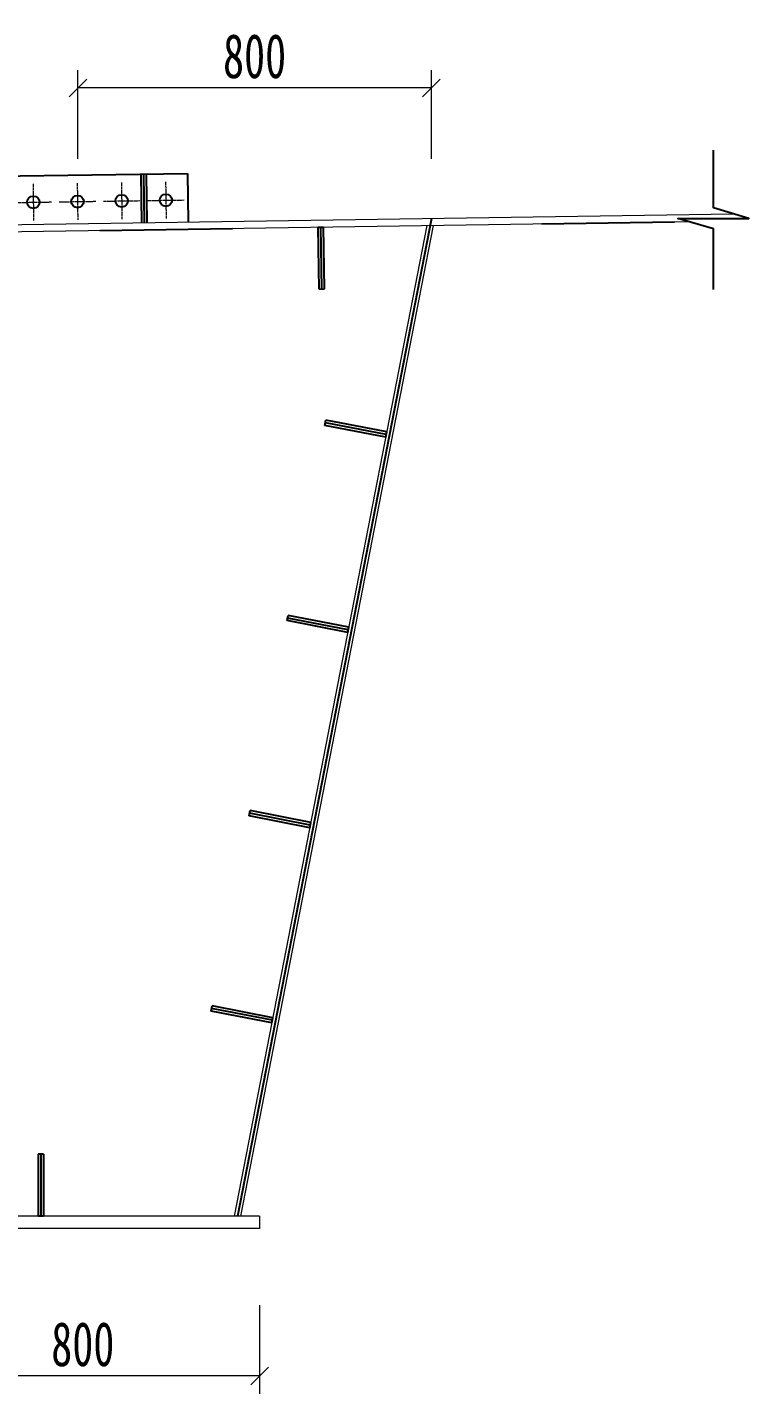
# Model space of a CAD drawing. Header units: millimetres. Extents: x 144887 to 156007, y -97691 to -90952.
# Drawn here: x 152668 to 154301, y -97691 to -94599 of the extents above; entities that cross this region are included whole.
import ezdxf

# ---------------------------------------------------------------- set-up
doc = ezdxf.new("R2010")
doc.units = ezdxf.units.MM
doc.linetypes.add('CENTER2', pattern=[28.575, 19.05, -3.175, 3.175, -3.175])
doc.layers.get('Defpoints').update_dxf_attribs({"color": 8})
for name, color, linetype, lineweight in [('中心线', 2, 'CENTER2', 15), ('细实线', 4, 'Continuous', 15), ('钢板粗线', 1, 'Continuous', 25), ('钢板细线', 6, 'Continuous', 15)]:
    doc.layers.add(name, color=color, linetype=linetype, lineweight=lineweight)
doc.styles.add('111', font='', dxfattribs={"width": 0.7})
doc.styles.get('111').set_extended_font_data('仿宋_GB2312')
doc.dimstyles.new('200', dxfattribs={"dimscale": 0, "dimtxt": 2.5, "dimasz": 1, "dimexe": 1, "dimexo": 1, "dimgap": 0.6, "dimtad": 1, "dimdec": 0, "dimdsep": 46, "dimtxsty": '111', "dimblk": 'OBLIQUE', "dimcen": 0, "dimclrd": 4, "dimclre": 4, "dimclrt": 4, "dimadec": 1, "dimazin": 2, "dimtfac": 1, "dimtdec": 0, "dimtix": 1, "dimtmove": 2, "dimatfit": 3, "dimfxl": 4, "dimfxlon": 1, "dimtolj": 1, "dimlwd": -1, "dimlwe": -1, "dimarcsym": 0})

# ---------------------------------------------------------------- blocks, each defined once
blk = doc.blocks.new('U型肋2')
at = {"layer": 'Defpoints'}
blk.add_line((89516.8, -40634.7), (89816.8, -40634.7), dxfattribs=at)
blk = doc.blocks.new('12-140加劲 无过焊孔')
at = {"layer": 'Defpoints'}
blk.add_line((38946.6, 32076.7), (38946.6, 32216.7), dxfattribs=at)
at = {"layer": '钢板粗线', "color": 7}
for p, q in [((38940.6, 32076.7), (38940.6, 32216.7)), ((38940.6, 32216.7), (38952.6, 32216.7)), ((38952.6, 32076.7), (38952.6, 32216.7)), ((38940.6, 32076.7), (38952.6, 32076.7))]:
    blk.add_line(p, q, dxfattribs=at)
blk = doc.blocks.new('14-160加劲 无过焊孔')
at = {"layer": 'Defpoints'}
blk.add_line((38609.4, 32076.7), (38609.4, 32216.7), dxfattribs=at)
at = {"layer": '钢板粗线', "color": 7}
for p, q in [((38603.4, 32076.7), (38603.4, 32216.7)), ((38603.4, 32216.7), (38615.4, 32216.7)), ((38615.4, 32076.7), (38615.4, 32216.7)), ((38603.4, 32076.7), (38615.4, 32076.7))]:
    blk.add_line(p, q, dxfattribs=at)
blk = doc.blocks.new('匹配件立面')
at = {"layer": 'Defpoints'}
for p, q in [((-150, 0), (-150, -110)), ((150, 0), (150, -110))]:
    blk.add_line(p, q, dxfattribs=at)
at = {"layer": '中心线', "ltscale": 0.3}
for p, q in [((-200, -18.6), (-200, -101.4)), ((-100, -18.6), (-100, -101.4)), ((0, -18.6), (0, -101.4)), ((100, -18.6), (100, -101.4)), ((200, -18.6), (200, -101.4)), ((-241.4, -60), (-158.6, -60)), ((-141.4, -60), (-58.6, -60)), ((-41.4, -60), (41.4, -60)), ((58.6, -60), (141.4, -60)), ((158.6, -60), (241.4, -60))]:
    blk.add_line(p, q, dxfattribs=at)
at = {"layer": '钢板粗线'}
for p, q in [((-250, 0), (250, 0)), ((-250, 0), (-250, -110)), ((-156, 0), (-156, -110)), ((-144, 0), (-144, -110)), ((144, 0), (144, -110)), ((156, 0), (156, -110)), ((250, 0), (250, -110))]:
    blk.add_line(p, q, dxfattribs=at)
for centre in [(-200, -60), (-100, -60), (0, -60), (100, -60), (200, -60)]:
    blk.add_circle(centre, 14, dxfattribs=at)
blk = doc.blocks.new('_Oblique')
at = {"color": 0, "linetype": 'ByBlock', "lineweight": -2}
blk.add_line((-0.5, -0.5), (0.5, 0.5), dxfattribs=at)
blk = doc.blocks.new('*D851')
at = {"layer": 'Defpoints', "color": 0}
for p in [(152782.6, -94736.7), (152782.6, -95043.7), (153582.6, -95031.7)]:
    blk.add_point(p, dxfattribs=at)
at = {"layer": '细实线', "color": 4}
for p, q in [((152782.6, -94896.7), (152782.6, -94696.7)), ((153582.6, -94896.7), (153582.6, -94696.7)), ((153582.6, -94736.7), (152782.6, -94736.7))]:
    blk.add_line(p, q, dxfattribs=at)
at = {"layer": '细实线', "color": 4, "xscale": 40, "yscale": 40, "zscale": 40, "rotation": 180}
blk.add_blockref('_Oblique', (152782.6, -94736.7), dxfattribs=at)
at = {"layer": '细实线', "color": 4, "xscale": 40, "yscale": 40, "zscale": 40}
blk.add_blockref('_Oblique', (153582.6, -94736.7), dxfattribs=at)
at = {"layer": '细实线', "color": 4, "insert": (153182.6, -94665.1), "char_height": 100, "attachment_point": 5, "style": '111'}
blk.add_mtext('\\A1;800', dxfattribs=at)
blk = doc.blocks.new('*D853')
at = {"layer": 'Defpoints', "color": 0}
for p in [(153193.8, -97317.2), (152393.8, -97427.2), (152393.8, -97650.8)]:
    blk.add_point(p, dxfattribs=at)
at = {"layer": '细实线', "color": 4}
for p, q in [((152393.8, -97490.8), (152393.8, -97690.8)), ((153193.8, -97490.8), (153193.8, -97690.8)), ((153193.8, -97650.8), (152393.8, -97650.8))]:
    blk.add_line(p, q, dxfattribs=at)
at = {"layer": '细实线', "color": 4, "xscale": 40, "yscale": 40, "zscale": 40, "rotation": 180}
blk.add_blockref('_Oblique', (152393.8, -97650.8), dxfattribs=at)
at = {"layer": '细实线', "color": 4, "xscale": 40, "yscale": 40, "zscale": 40}
blk.add_blockref('_Oblique', (153193.8, -97650.8), dxfattribs=at)
at = {"layer": '细实线', "color": 4, "insert": (152793.8, -97579.2), "char_height": 100, "attachment_point": 5, "style": '111'}
blk.add_mtext('\\A1;800', dxfattribs=at)

msp = doc.modelspace()

# ---------------------------------------------------------------- linework, layer by layer
msp.add_lwpolyline([(154220.7, -95192.5), (154220.7, -95055.7), (154140.7, -95031.7), (154300.7, -95031.7), (154220.7, -95007.7), (154220.7, -94975.7), (154220.7, -94877.3)])
at = {"layer": 'Defpoints'}
msp.add_line((153582.6, -95031.7), (153143.8, -97289.2), dxfattribs=at)
at = {"layer": '钢板细线'}
for p, q in [((153572.3, -95047.8), (153136.6, -97289.2)), ((153586.6, -95047.6), (153150.9, -97289.2)), ((153193.8, -97289.2), (149203.8, -97289.2)), ((153193.8, -97289.2), (153193.8, -97317.2)), ((153193.8, -97317.2), (149203.8, -97317.2))]:
    msp.add_line(p, q, dxfattribs=at)
for points in [[(146768.1, -95068.5), (149382.6, -95094.7), (154266.3, -95021.4)], [(146657.7, -95083.4), (149382.6, -95110.7), (154164.7, -95038.9)]]:
    msp.add_lwpolyline(points, dxfattribs=at)

# ---------------------------------------------------------------- block references
at = {"layer": '细实线', "rotation": 0.8593722436447964}
msp.add_blockref('匹配件立面', (152780.9, -94933.7), dxfattribs=at)
at = {"layer": '钢板细线'}
for name, p, rotation in [('U型肋2', (62716.4, -55771.4), 0.8593722436446944), ('12-140加劲 无过焊孔', (114873.6, -127848.7), 0.8593722439355104), ('U型肋2', (63716.4, -55756.4), 0.8593722436446944), ('14-160加劲 无过焊孔', (177600.7, -139541.4), 78.99999835263293), ('14-160加劲 无过焊孔', (177514.9, -139983.2), 78.99999835263293), ('14-160加劲 无过焊孔', (177429, -140424.9), 78.99999835263293), ('14-160加劲 无过焊孔', (177343.1, -140866.6), 78.99999835263293), ('12-140加劲 无过焊孔', (191645.3, -65072.4), 180.0000000000021)]:
    msp.add_blockref(name, p, dxfattribs=dict(at, rotation=rotation))

# ---------------------------------------------------------------- dimensions: what is measured, and where the dimension line sits
at = {"layer": '细实线'}
for base, p1, p2, picture, middle in [((152782.6, -94736.7), (153582.6, -95031.7), (152782.6, -95043.7), '*D851', (153182.6, -94665.1)), ((152393.8, -97650.8), (153193.8, -97317.2), (152393.8, -97427.2), '*D853', (152793.8, -97579.2))]:
    dim = msp.add_linear_dim(base=base, p1=p1, p2=p2, dimstyle='200', override={"dimscale": 40, "dimblk": 'Oblique'}, dxfattribs=at)
    dim.commit()
    dim.dimension.update_dxf_attribs({"geometry": picture, "text_midpoint": middle})

doc.saveas('drawing.dxf')
